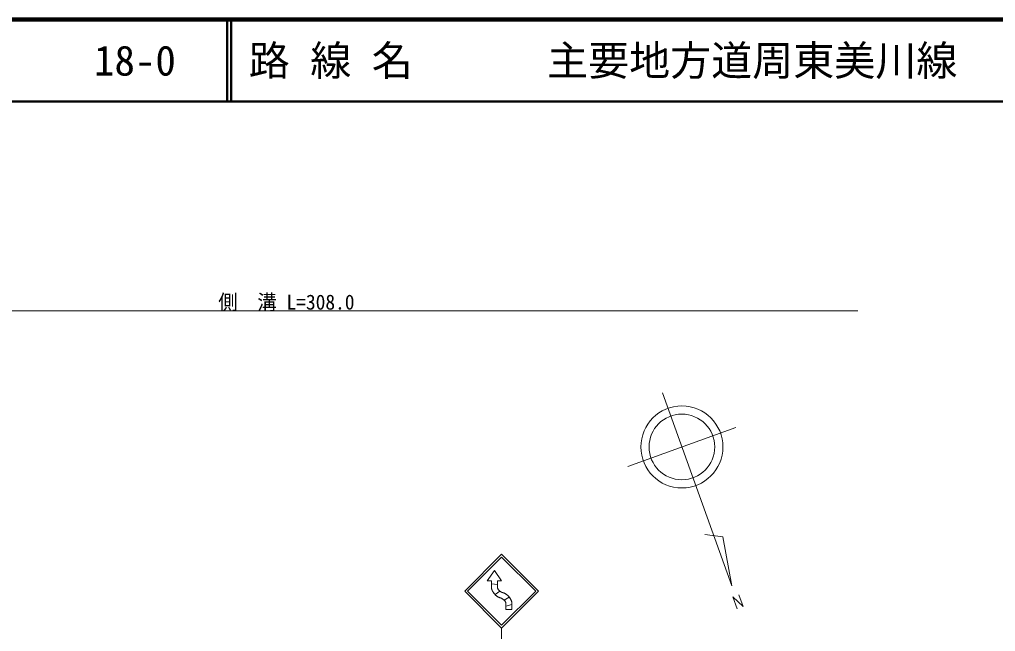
# Model space of a CAD drawing. Units: millimetres, scale not verified. Extents: x 40000 to 680000, y 20000 to 380000.
# Drawn here: x 152446 to 271379, y 305418 to 380000 of the extents above; entities that cross this region are included whole.
import ezdxf
from ezdxf.enums import TextEntityAlignment as Align

# ---------------------------------------------------------------- set-up
doc = ezdxf.new("R2010")
doc.units = ezdxf.units.MM
doc.header["$LTSCALE"] = 1000
for name, color, linetype, lineweight in [('M-BMK-SRVR', 3, 'Continuous', 13), ('M-STR-HTXT', 7, 'Continuous', 13), ('M-STR-STRC', 7, 'Continuous', 13), ('M-TTL', 2, 'Continuous', 140), ('M-TTL-LINE', 7, 'Continuous', 50), ('M-TTL-TXT', 7, 'Continuous', 50)]:
    doc.layers.add(name, color=color, linetype=linetype, lineweight=lineweight)
doc.styles.add('ＭＳ ゴシック', font='')
doc.styles.get('ＭＳ ゴシック').set_extended_font_data('MS Gothic')

msp = doc.modelspace()

# ---------------------------------------------------------------- linework, layer by layer
at = {"layer": 'M-BMK-SRVR'}
for p, q in [((239265, 310973), (230788, 334492)), ((226576, 325533), (239747, 330280)), ((238171, 316957), (235950, 317219)), ((239265, 310973), (238171, 316957)), ((240640, 308445), (239361, 309630)), ((239361, 309630), (239894, 308175)), ((240116, 309897), (240640, 308445))]:
    msp.add_line(p, q, dxfattribs=at)
for radius in [5000, 4000]:
    msp.add_circle((233161, 327907), radius, dxfattribs=at)
at = {"layer": 'M-STR-HTXT'}
msp.add_line((64452, 344479), (254624, 344479), dxfattribs=at)
at = {"layer": 'M-STR-STRC'}
for p, q in [((206699, 310330), (211199, 314830)), ((207053, 310330), (211199, 314477)), ((215699, 310330), (211199, 314830)), ((215346, 310330), (211199, 314477)), ((210323, 312830), (209448, 311580)), ((210323, 312830), (209448, 311580)), ((210323, 312830), (211198, 311580)), ((211198, 311580), (210323, 312830)), ((209948, 311580), (209448, 311580)), ((209948, 311580), (209448, 311580)), ((209948, 311241), (209948, 311580)), ((209948, 311580), (209948, 310705)), ((210698, 311162), (209948, 311241)), ((209948, 311241), (210698, 311162)), ((209948, 311241), (209948, 310705)), ((209956, 310675), (209948, 310705)), ((209965, 310646), (209956, 310675)), ((209973, 310617), (209965, 310646)), ((209983, 310588), (209973, 310617)), ((209993, 310559), (209983, 310588)), ((210003, 310531), (209993, 310559)), ((210014, 310502), (210003, 310531)), ((210026, 310474), (210014, 310502)), ((210038, 310446), (210026, 310474)), ((210050, 310418), (210038, 310446)), ((210063, 310391), (210050, 310418)), ((211198, 311580), (210698, 311580)), ((210698, 311580), (210698, 311162)), ((210698, 311580), (210698, 310705)), ((211198, 311580), (210698, 311580)), ((210698, 311162), (210698, 310705)), ((210698, 310705), (210706, 310688)), ((210706, 310688), (210714, 310672)), ((210714, 310672), (210722, 310656)), ((210722, 310656), (210731, 310640)), ((210731, 310640), (210740, 310625)), ((210740, 310625), (210749, 310609)), ((210749, 310609), (210759, 310594)), ((210759, 310594), (210768, 310578)), ((210768, 310578), (210778, 310563)), ((210778, 310563), (210789, 310548)), ((210789, 310548), (210799, 310534)), ((210799, 310534), (210810, 310519)), ((210810, 310519), (210821, 310505)), ((210821, 310505), (210832, 310491)), ((210832, 310491), (210843, 310477)), ((210843, 310477), (210855, 310463)), ((210855, 310463), (210867, 310450)), ((210867, 310450), (210879, 310436)), ((210879, 310436), (210892, 310423)), ((210892, 310423), (210904, 310410)), ((206699, 310330), (211199, 305830)), ((207053, 310330), (211199, 306183)), ((210076, 310363), (210063, 310391)), ((210090, 310336), (210076, 310363)), ((210104, 310309), (210090, 310336)), ((210119, 310283), (210104, 310309)), ((210134, 310256), (210119, 310283)), ((210150, 310230), (210134, 310256)), ((210166, 310205), (210150, 310230)), ((210183, 310179), (210166, 310205)), ((210200, 310154), (210183, 310179)), ((210217, 310129), (210200, 310154)), ((210235, 310104), (210217, 310129)), ((210253, 310080), (210235, 310104)), ((210272, 310056), (210253, 310080)), ((210291, 310032), (210272, 310056)), ((210311, 310009), (210291, 310032)), ((210331, 309986), (210311, 310009)), ((210351, 309964), (210331, 309986)), ((210372, 309941), (210351, 309964)), ((210393, 309919), (210372, 309941)), ((210407, 309905), (210393, 309919)), ((210976, 310345), (210407, 309905)), ((210407, 309905), (210976, 310345)), ((210407, 309905), (210429, 309884)), ((210451, 309863), (210429, 309884)), ((210473, 309843), (210451, 309863)), ((210496, 309823), (210473, 309843)), ((210519, 309803), (210496, 309823)), ((210543, 309784), (210519, 309803)), ((210567, 309765), (210543, 309784)), ((210591, 309746), (210567, 309765)), ((210616, 309728), (210591, 309746)), ((210640, 309711), (210616, 309728)), ((210666, 309694), (210640, 309711)), ((210691, 309677), (210666, 309694)), ((210717, 309661), (210691, 309677)), ((210743, 309645), (210717, 309661)), ((210769, 309630), (210743, 309645)), ((210795, 309615), (210769, 309630)), ((210822, 309600), (210795, 309615)), ((210849, 309586), (210822, 309600)), ((210877, 309573), (210849, 309586)), ((210904, 309560), (210877, 309573)), ((210904, 310410), (210917, 310398)), ((210932, 309547), (210904, 309560)), ((210917, 310398), (210930, 310385)), ((210930, 310385), (210944, 310373)), ((210960, 309535), (210932, 309547)), ((210944, 310373), (210957, 310361)), ((210957, 310361), (210971, 310349)), ((210973, 309530), (210960, 309535)), ((210976, 310345), (210990, 310334)), ((210998, 309524), (210981, 309528)), ((210990, 310334), (211004, 310323)), ((211016, 309520), (210998, 309524)), ((211004, 310323), (211019, 310312)), ((211033, 309515), (211016, 309520)), ((211019, 310312), (211033, 310301)), ((211033, 310301), (211048, 310291)), ((211051, 309510), (211033, 309515)), ((211048, 310291), (211063, 310281)), ((211068, 309505), (211051, 309510)), ((211063, 310281), (211078, 310271)), ((211085, 309499), (211068, 309505)), ((211078, 310271), (211093, 310261)), ((211102, 309494), (211085, 309499)), ((211093, 310261), (211109, 310252)), ((211119, 309488), (211102, 309494)), ((211109, 310252), (211124, 310243)), ((211136, 309481), (211119, 309488)), ((211124, 310243), (211140, 310234)), ((211153, 309474), (211136, 309481)), ((211140, 310234), (211156, 310225)), ((211170, 309467), (211153, 309474)), ((211156, 310225), (211172, 310217)), ((211186, 309460), (211170, 309467)), ((211172, 310217), (211188, 310209)), ((211203, 309453), (211186, 309460)), ((211188, 310209), (211205, 310202)), ((211199, 306183), (215346, 310330)), ((211199, 305830), (215699, 310330)), ((211219, 309445), (211203, 309453)), ((211205, 310202), (211221, 310194)), ((211235, 309437), (211219, 309445)), ((211221, 310194), (211238, 310187)), ((211251, 309428), (211235, 309437)), ((211238, 310187), (211254, 310180)), ((211267, 309419), (211251, 309428)), ((211254, 310180), (211271, 310174)), ((211282, 309411), (211267, 309419)), ((211271, 310174), (211288, 310168)), ((211298, 309401), (211282, 309411)), ((211288, 310168), (211305, 310162)), ((211313, 309392), (211298, 309401)), ((211305, 310162), (211322, 310156)), ((211328, 309382), (211313, 309392)), ((211322, 310156), (211340, 310151)), ((211343, 309372), (211328, 309382)), ((211340, 310151), (211357, 310146)), ((211358, 309362), (211343, 309372)), ((211357, 310146), (211375, 310141)), ((211373, 309351), (211358, 309362)), ((211387, 309340), (211373, 309351)), ((211375, 310141), (211392, 310137)), ((211402, 309329), (211387, 309340)), ((211392, 310137), (211410, 310133)), ((211416, 309318), (211402, 309329)), ((211410, 310133), (211423, 310130)), ((211430, 309306), (211416, 309318)), ((211423, 310130), (211435, 310125)), ((211443, 309295), (211430, 309306)), ((211435, 310125), (211463, 310113)), ((211457, 309283), (211443, 309295)), ((211470, 309270), (211457, 309283)), ((211463, 310113), (211491, 310100)), ((211483, 309258), (211470, 309270)), ((211496, 309245), (211483, 309258)), ((211491, 310100), (211518, 310087)), ((211508, 309232), (211496, 309245)), ((211521, 309219), (211508, 309232)), ((211518, 310087), (211546, 310074)), ((212111, 309620), (211521, 309219)), ((211521, 309219), (212111, 309620)), ((211546, 310074), (211573, 310060)), ((211573, 310060), (211599, 310045)), ((211599, 310045), (211626, 310031)), ((211626, 310031), (211652, 310015)), ((211652, 310015), (211678, 309999)), ((211678, 309999), (211704, 309983)), ((211704, 309983), (211729, 309966)), ((211729, 309966), (211755, 309949)), ((211755, 309949), (211779, 309932)), ((211779, 309932), (211804, 309914)), ((211804, 309914), (211828, 309895)), ((211828, 309895), (211852, 309877)), ((211852, 309877), (211876, 309857)), ((211876, 309857), (211899, 309838)), ((211899, 309838), (211922, 309818)), ((211922, 309818), (211944, 309797)), ((211944, 309797), (211966, 309776)), ((211966, 309776), (211988, 309755)), ((211988, 309755), (212010, 309733)), ((212010, 309733), (212031, 309711)), ((212031, 309711), (212051, 309689)), ((212051, 309689), (212072, 309666)), ((212072, 309666), (212091, 309643)), ((212091, 309643), (212111, 309620)), ((212111, 309620), (212124, 309603)), ((212124, 309603), (212143, 309579)), ((212143, 309579), (212162, 309555)), ((212162, 309555), (212179, 309530)), ((212179, 309530), (212197, 309505)), ((212197, 309505), (212214, 309480)), ((212214, 309480), (212230, 309455)), ((212230, 309455), (212247, 309429)), ((212247, 309429), (212262, 309403)), ((212262, 309403), (212278, 309376)), ((212278, 309376), (212292, 309350)), ((212292, 309350), (212307, 309323)), ((212307, 309323), (212320, 309296)), ((212320, 309296), (212334, 309269)), ((212334, 309269), (212347, 309241)), ((212347, 309241), (212359, 309213)), ((211521, 309219), (211529, 309210)), ((211541, 309196), (211529, 309210)), ((211553, 309182), (211541, 309196)), ((211565, 309168), (211553, 309182)), ((211576, 309154), (211565, 309168)), ((211587, 309140), (211576, 309154)), ((211598, 309125), (211587, 309140)), ((211608, 309111), (211598, 309125)), ((211618, 309096), (211608, 309111)), ((211628, 309081), (211618, 309096)), ((211638, 309066), (211628, 309081)), ((211647, 309050), (211638, 309066)), ((211657, 309035), (211647, 309050)), ((211665, 309019), (211657, 309035)), ((211674, 309003), (211665, 309019)), ((211682, 308987), (211674, 309003)), ((211691, 308971), (211682, 308987)), ((211698, 308955), (211691, 308971)), ((211698, 308500), (211698, 308955)), ((211698, 308955), (211698, 308080)), ((212448, 308716), (211698, 308500)), ((211698, 308500), (212448, 308716)), ((211698, 308500), (211698, 308080)), ((212448, 308080), (211698, 308080)), ((211698, 308080), (212448, 308080)), ((212359, 309213), (212371, 309185)), ((212371, 309185), (212382, 309157)), ((212382, 309157), (212393, 309129)), ((212393, 309129), (212404, 309100)), ((212404, 309100), (212414, 309071)), ((212414, 309071), (212423, 309042)), ((212423, 309042), (212432, 309013)), ((212432, 309013), (212440, 308984)), ((212440, 308984), (212448, 308955)), ((212448, 308955), (212448, 308716)), ((212448, 308955), (212448, 308080)), ((212448, 308716), (212448, 308080)), ((211199, 305830), (211199, 303830))]:
    msp.add_line(p, q, dxfattribs=at)
for centre, radius, start, end in [((211636, 311142), 1743, 194.53445, 247.66495), ((211636, 311142), 1035, 205.01689, 258.14738), ((210761, 308517), 1034, 25.0165, 78.14699), ((210761, 308517), 1743, 14.53411, 67.6646)]:
    msp.add_arc(centre, radius, start, end, dxfattribs=at)
at = {"layer": 'M-TTL'}
msp.add_line((680000, 380000), (40000, 380000), dxfattribs=at)
at = {"layer": 'M-TTL-LINE'}
for p, q in [((177750, 380000), (177750, 370000)), ((178250, 380000), (178250, 370000)), ((40000, 370000), (680000, 370000))]:
    msp.add_line(p, q, dxfattribs=at)

# ---------------------------------------------------------------- texts
at = {"layer": 'M-STR-HTXT', "style": 'ＭＳ ゴシック', "width": 0.95}
msp.add_text('側\u3000溝 L=308.0', height=1833, dxfattribs=at).set_placement((176669, 344096), align=Align.BOTTOM_LEFT)
at = {"layer": 'M-TTL-TXT', "style": 'ＭＳ ゴシック'}
for s, p in [('路 線 名', (180380, 375000)), ('主要地方道周東美川線', (216734, 375000)), ('18-0', (161521, 375000))]:
    msp.add_text(s, height=3666, dxfattribs=at).set_placement(p, align=Align.MIDDLE_LEFT)

doc.saveas('drawing.dxf')
